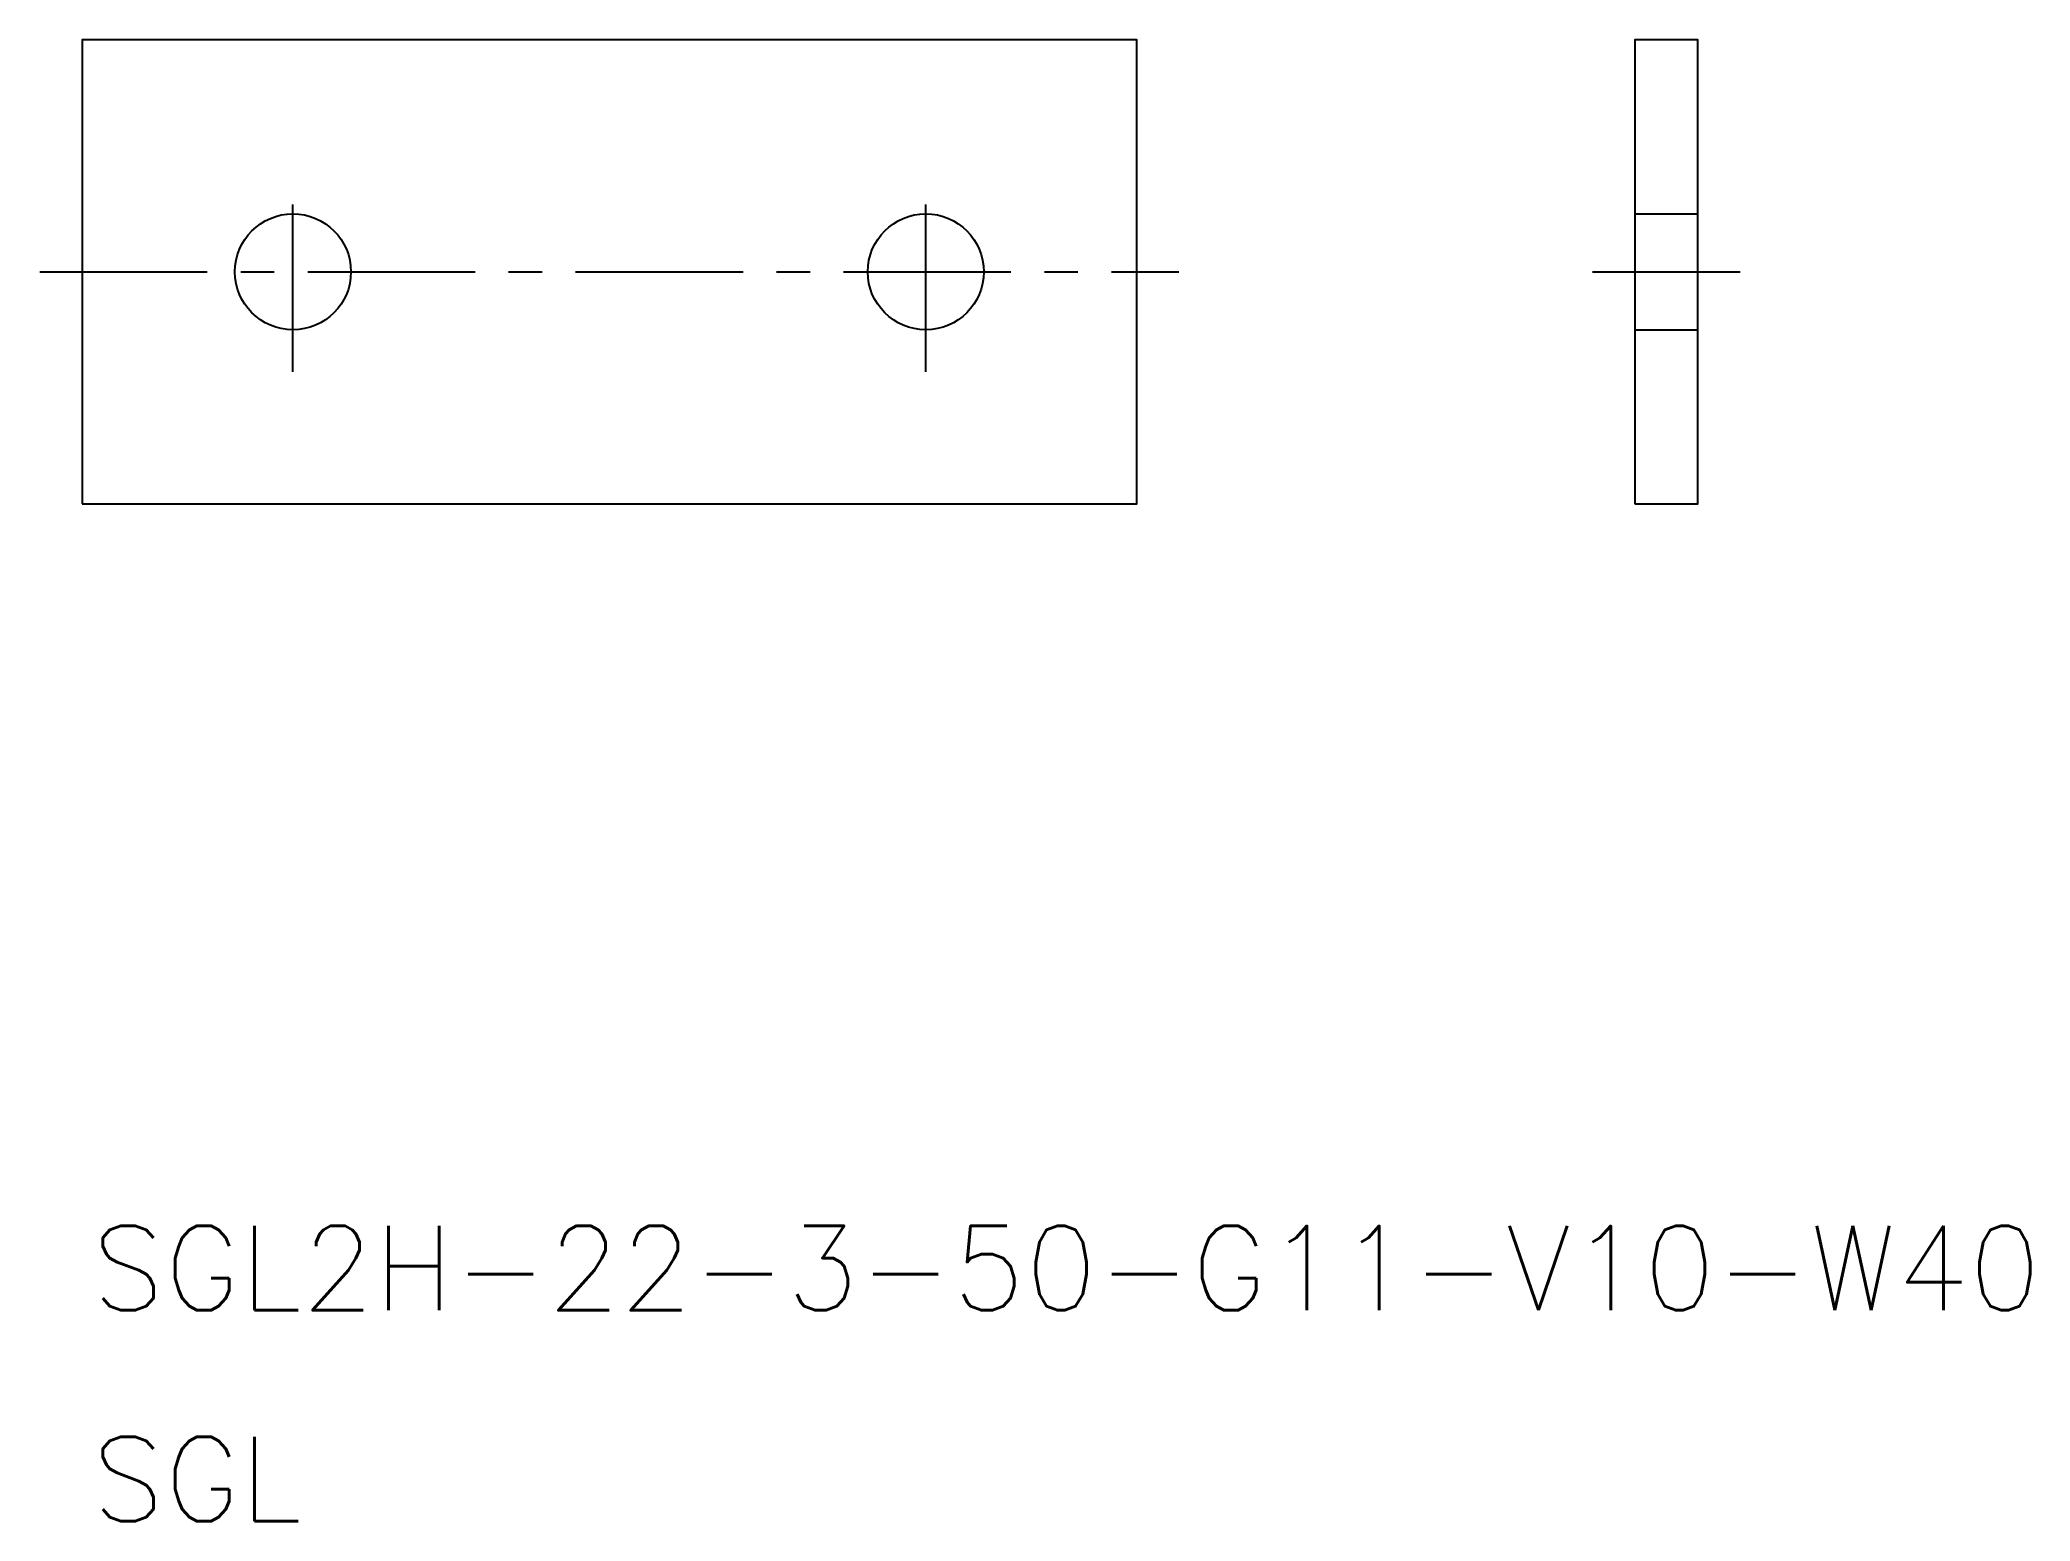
# Model space of a CAD drawing. Extents: x -25 to 69.4, y -20 to 50.2.
import ezdxf

# ---------------------------------------------------------------- set-up
doc = ezdxf.new("R2010")
doc.units = 0
doc.header["$LTSCALE"] = 0.25
doc.linetypes.add('CENTER', pattern=[50.8, 31.75, -6.35, 6.35, -6.35])
doc.linetypes.add('DASHED', pattern=[19.05, 12.7, -6.35])
doc.layers.get('0').update_dxf_attribs({"linetype": 'CONTINUOUS'})
doc.layers.add('CENTER', color=1, linetype='CENTER')
doc.styles.get("Standard").update_dxf_attribs({"font": 'txt.shx'})

msp = doc.modelspace()

# ---------------------------------------------------------------- linework, layer by layer
at = {"color": 3, "linetype": 'DASHED'}
for p, q in [((50.631, 41.994), (53.631, 41.994)), ((50.631, 36.494), (53.631, 36.494))]:
    msp.add_line(p, q, dxfattribs=at)
for points in [[(-22.977, 28.244), (27.023, 28.244), (27.023, 50.244), (-22.977, 50.244)], [(50.631, 28.244), (53.631, 28.244), (53.631, 50.244), (50.631, 50.244)]]:
    msp.add_lwpolyline(points, close=True)
for centre in [(-12.977, 39.244), (17.023, 39.244)]:
    msp.add_circle(centre, 2.75)
at = {"layer": 'CENTER', "color": 1, "linetype": 'CENTER'}
for p, q in [((-12.977, 34.494), (-12.977, 43.994)), ((17.023, 34.494), (17.023, 43.994)), ((-24.977, 39.244), (29.023, 39.244)), ((48.631, 39.244), (55.631, 39.244))]:
    msp.add_line(p, q, dxfattribs=at)

# ---------------------------------------------------------------- texts
for s, p in [('SGL2H-22-3-50-G11-V10-W40', (-22.507, -10)), ('SGL', (-22.507, -20))]:
    msp.add_text(s, height=4).set_placement(p)

doc.saveas('drawing.dxf')
